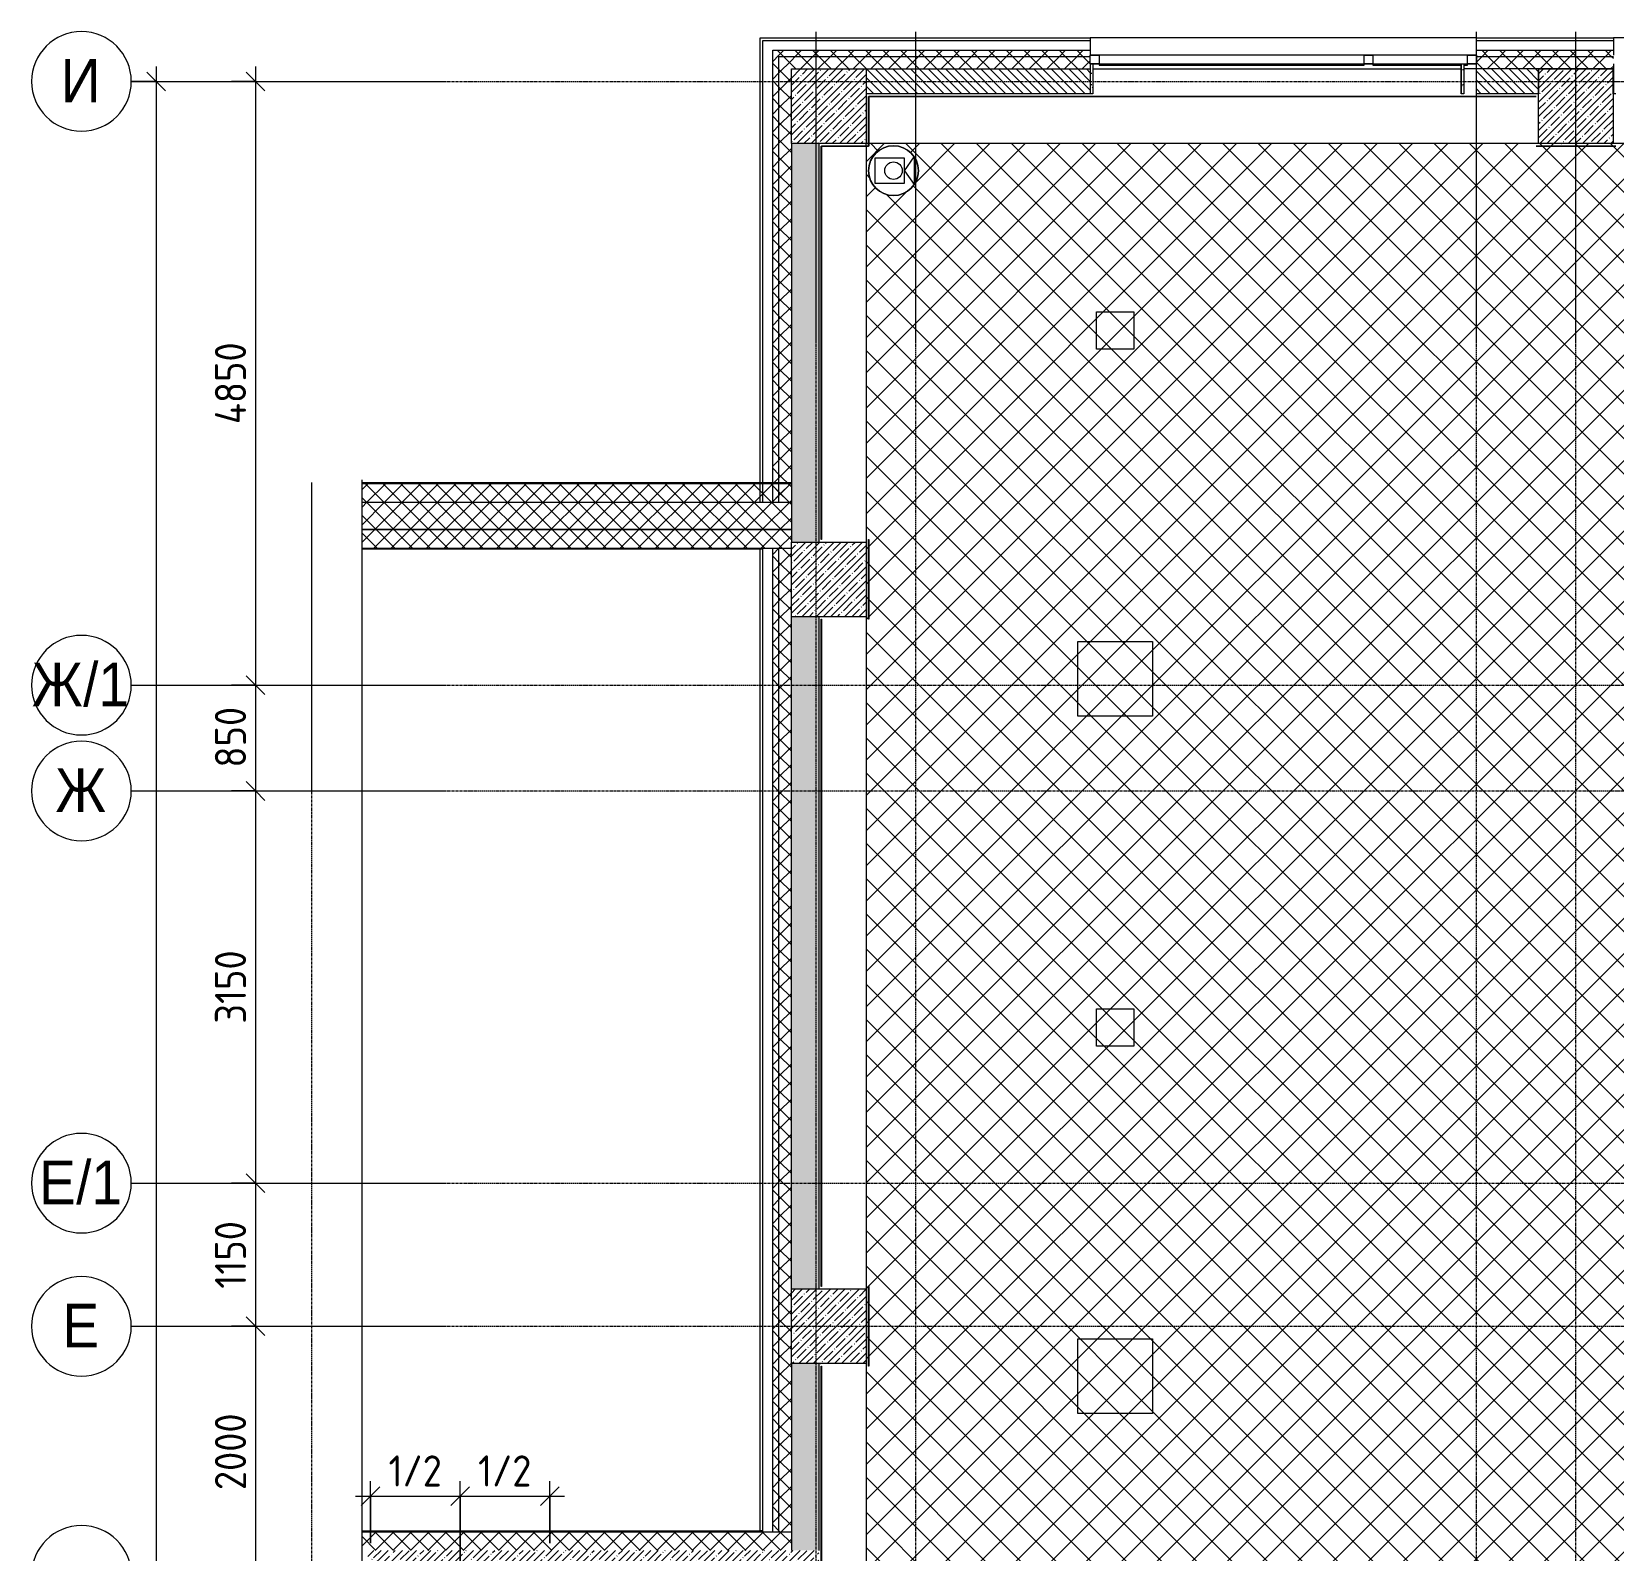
# Model space of a CAD drawing. Header units: millimetres. Extents: x 36059 to 234328, y -8553 to 29000.
# Drawn here: x 36059 to 48760, y 15200 to 27400 of the extents above; entities that cross this region are included whole.
import ezdxf

# ---------------------------------------------------------------- set-up
doc = ezdxf.new("R2010")
doc.units = ezdxf.units.MM
doc.linetypes.add('Осевая', pattern=[31.75, 6.35, -4.7625, 15.875, -4.7625])
for name, color, linetype, lineweight in [('A-ANNO-DIMS', 7, 'Continuous', 9), ('A-ANNO-DIMS-100', 7, 'Continuous', 9), ('A-CLNG-PATT', 7, 'Continuous', 9), ('A-DETL-GENF', 7, 'Continuous', 9), ('A-GLAZ', 7, 'Continuous', 9), ('A-GLAZ-1', 7, 'Continuous', 13), ('A-WALL', 7, 'Continuous', 9), ('I-WALL', 7, 'Continuous', 9), ('S-COLS', 7, 'Continuous', 9), ('Оси', 7, 'Continuous', 9), ('Оси-1', 7, 'Continuous', 20), ('Оси-2', 7, 'Осевая', 9)]:
    doc.layers.add(name, color=color, linetype=linetype, lineweight=lineweight)
for name, color, linetype, lineweight, true_color in [('A-ANNO-NOTE', 1, 'Continuous', 9, 0xff0000), ('A-CLNG-1', 7, 'Continuous', 9, 0xeaeaea), ('A-WALL-1', 7, 'Continuous', 9, 0x3c3c3c), ('A-WALL-2', 7, 'Continuous', 9, 0x535353), ('A-WALL-FNSH-1', 7, 'Continuous', 9, 0x3c3c3c), ('I-WALL-1', 7, 'Continuous', 9, 0x535353), ('Q-SPCQ-3', 7, 'Continuous', 9, 0x008040), ('S-COLS-1', 9, 'Continuous', 9, 0x808080), ('S-COLS-2', 7, 'Continuous', 9, 0x3c3c3c)]:
    doc.layers.add(name, color=color, linetype=linetype, lineweight=lineweight, true_color=true_color)
doc.styles.add('Arial', font='arial.ttf', dxfattribs={"width": 0.9, "height": 350})
doc.styles.add('ISOCPEUR', font='isocpeur.ttf', dxfattribs={"width": 0.9, "height": 250})
doc.dimstyles.new('ISO-2_5_0_9К_БОЛЬШОЙ', dxfattribs={"dimscale": 304.8, "dimtxt": 248.995294, "dimasz": 0.492126, "dimexe": 0.393701, "dimexo": 0.984252, "dimgap": 0, "dimtad": 1, "dimdec": 0, "dimrnd": 10, "dimzin": 0, "dimdsep": 46, "dimtxsty": 'ISOCPEUR', "dimblk1": 'OBLIQUE', "dimblk2": 'OBLIQUE', "dimsah": 1, "dimcen": 0.09, "dimdle": 0.393701, "dimazin": 0, "dimtfac": 1, "dimtdec": 4, "dimtix": 1, "dimtmove": 0, "dimatfit": 3, "dimfxl": 1, "dimtvp": 1, "dimtolj": 1, "dimtzin": 0, "dimarcsym": 2})
doc.dimstyles.new('ISO-2_5_0_9К_БОЛЬШОЙ_2', dxfattribs={"dimscale": 304.8, "dimtxt": 248.995294, "dimasz": 0.492126, "dimexe": 0.393701, "dimexo": 0.984252, "dimgap": 0, "dimtad": 1, "dimdec": 0, "dimrnd": 10, "dimzin": 0, "dimdsep": 46, "dimtxsty": 'ISOCPEUR', "dimblk1": 'OBLIQUE', "dimblk2": 'OBLIQUE', "dimsah": 1, "dimcen": 0.09, "dimdle": 0.393701, "dimazin": 0, "dimtfac": 1, "dimtdec": 4, "dimtix": 1, "dimtmove": 2, "dimatfit": 3, "dimfxl": 1, "dimtvp": 1, "dimtolj": 1, "dimtzin": 0, "dimarcsym": 2})
pattern_1 = [(45, (0, 0), (-70.71068, 70.71068), []), (135, (0, 0), (-70.71068, -70.71068), [])]
pattern_2 = [(45, (0, 0), (-57.02463, 57.02463), []), (45, (57.025, 0), (-57.02463, 57.02463), [100.806, -20.161, 3.353, -16.808])]
pattern_3 = [(0, (0, 0), (121.92, 30.48), [10.058, -81.382, 10.058, -81.382, -487.68]), (0, (0, 0), (121.92, 30.48), [-182.88, 10.058, -172.822, 10.058, -81.382, -213.36]), (0, (0, 0), (121.92, 30.48), [-457.2, 10.058, -50.902, 10.058, -142.342]), (120, (45.72, 15.24), (-87.356454, 90.345817), [10.058, -81.382, 10.058, -81.382, -487.68]), (120, (45.72, 15.24), (-87.356454, 90.345817), [-182.88, 10.058, -172.822, 10.058, -81.382, -213.36]), (120, (45.72, 15.24), (-87.356454, 90.345817), [-457.2, 10.058, -50.902, 10.058, -142.342]), (240, (60.96, 76.2), (-34.563546, -120.825817), [10.058, -81.382, 10.058, -81.382, -487.68]), (240, (60.96, 76.2), (-34.563546, -120.825817), [-182.88, 10.058, -172.822, 10.058, -81.382, -213.36]), (240, (60.96, 76.2), (-34.563546, -120.825817), [-457.2, 10.058, -50.902, 10.058, -142.342])]

# ---------------------------------------------------------------- blocks, each defined once
blk = doc.blocks.new('BSC_Колонна _Прямоугольная - 600х600-V15-Сводный план потолка 3 этажа в осях 12-23')
at = {"layer": 'S-COLS-1'}
h = blk.add_hatch(dxfattribs=at)
h.set_pattern_fill('FP_23', color=256, style=0, pattern_type=2)
h.set_pattern_definition([(45, (-42460, -26800), (-57.02463, 57.02463), []), (45, (-42402.975, -26800), (-57.02463, 57.02463), [100.806, -20.161, 3.353, -16.808])])
h.paths.add_polyline_path([(-300, -300), (300, -300), (300, 300), (-300, 300)])
at = {"layer": 'S-COLS-2'}
for p, q in [((-300, 300), (300, 300)), ((-300, -300), (-300, 300)), ((300, 300), (300, -300)), ((300, -300), (-300, -300))]:
    blk.add_line(p, q, dxfattribs=at)
blk = doc.blocks.new('BSC_Колонна _Прямоугольная - 600х600-V18-Сводный план потолка 3 этажа в осях 12-23')
at = {"layer": 'S-COLS-1'}
h = blk.add_hatch(dxfattribs=at)
h.set_pattern_fill('FP_27', color=256, style=0, pattern_type=2)
h.set_pattern_definition([(45, (-42460, -17000), (-57.02463, 57.02463), []), (45, (-42402.975, -17000), (-57.02463, 57.02463), [100.806, -20.161, 3.353, -16.808])])
h.paths.add_polyline_path([(-300, -300), (300, -300), (300, 300), (-300, 300), (-300, 216)])
at = {"layer": 'S-COLS-2'}
for p, q in [((-300, 300), (300, 300)), ((-300, -300), (-300, 300)), ((300, 300), (300, -300)), ((300, -300), (-300, -300))]:
    blk.add_line(p, q, dxfattribs=at)
blk = doc.blocks.new('BSC_Колонна _Прямоугольная - 600х600-V19-Сводный план потолка 3 этажа в осях 12-23')
at = {"layer": 'S-COLS-1'}
h = blk.add_hatch(dxfattribs=at)
h.set_pattern_fill('FP_28', color=256, style=0, pattern_type=2)
h.set_pattern_definition([(45, (-42460, -23000), (-57.02463, 57.02463), []), (45, (-42402.975, -23000), (-57.02463, 57.02463), [100.806, -20.161, 3.353, -16.808])])
h.paths.add_polyline_path([(-300, -300), (300, -300), (300, 300), (-300, 300)])
at = {"layer": 'S-COLS-2'}
for p, q in [((-300, 300), (300, 300)), ((-300, -300), (-300, 300)), ((300, 300), (300, -300)), ((300, -300), (-300, -300))]:
    blk.add_line(p, q, dxfattribs=at)
blk = doc.blocks.new('120_Окно_СКБ_2Ст - 120_Окно_СКБ_2Ст 3100х2500 _мал_створка слева_ 2-V37-Сводный план потолка 3 этажа в осях 12-23')
at = {"layer": 'A-GLAZ'}
for p, q in [((1550, -5), (-1550, -5)), ((-1550, -75), (1550, -75))]:
    blk.add_line(p, q, dxfattribs=at)
at = {"layer": 'A-GLAZ-1'}
for p, q in [((-1550, -75), (-1550, -5)), ((-1550, -5), (-1480, -5)), ((-1480, -75), (-1550, -75)), ((-1480, -5), (-1480, -75)), ((-1480, -75), (-1480, -85)), ((-1480, -85), (650, -85)), ((-1430, -85), (-1430, -75)), ((600, -85), (600, -75)), ((650, -75), (650, -5)), ((650, -5), (720, -5)), ((720, -75), (650, -75)), ((650, -85), (650, -75)), ((720, -5), (720, -75)), ((720, -75), (720, -85)), ((720, -85), (1430, -85)), ((770, -85), (770, -75)), ((1450, -85), (1480, -85)), ((1480, -75), (1480, -5)), ((1480, -5), (1550, -5)), ((1550, -75), (1480, -75)), ((1480, -85), (1480, -75)), ((1550, -5), (1550, -75))]:
    blk.add_line(p, q, dxfattribs=at)
blk = doc.blocks.new('Видеокамера - Желтый-29703671-Сводный план потолка 3 этажа в осях 12-23')
at = {"layer": 'Q-SPCQ-3'}
for p, q in [((89, 100), (-151, 100)), ((-151, 100), (-151, -100)), ((89, 0), (167, 111)), ((89, -100), (89, 100)), ((89, 0), (167, -111)), ((167, 111), (167, -111)), ((-151, -100), (89, -100))]:
    blk.add_line(p, q, dxfattribs=at)
for radius in [200, 70]:
    blk.add_circle((0, 0), radius, dxfattribs=at)
for start, end in [(0, 180), (180, 360)]:
    blk.add_arc((0, 0), 200, start, end, dxfattribs=at)
blk = doc.blocks.new('DET_L_Линия разрыва - М100-30654842-Сводный план потолка 3 этажа в осях 12-23')
at = {"layer": 'A-DETL-GENF'}
blk.add_line((11740, 0), (0, 0), dxfattribs=at)
blk = doc.blocks.new('Ось сетки - D8-29747960-Сводный план потолка 3 этажа в осях 12-23')
at = {"layer": 'Оси-1'}
for start, end in [(360, 180), (180, 360)]:
    blk.add_arc((0, 0), 4, start, end, dxfattribs=at)
blk = doc.blocks.new('DIMBLOCK13-Сводный план потолка 3 этажа в осях 12-23')
at = {"layer": 'A-ANNO-DIMS-100', "lineweight": 20}
for p, q in [((37858, 27000), (37783, 27075)), ((37858, 27000), (37933, 26925)), ((37858, 22150), (37783, 22225)), ((37858, 22150), (37933, 22075))]:
    blk.add_line(p, q, dxfattribs=at)
at = {"layer": 'A-ANNO-DIMS-100'}
for p, q in [((37858, 27120), (37858, 22150)), ((37664, 27000), (37978, 27000)), ((37858, 27000), (37664, 27000)), ((37664, 22150), (37978, 22150)), ((37858, 22150), (37664, 22150))]:
    blk.add_line(p, q, dxfattribs=at)
at = {"layer": 'A-ANNO-DIMS-100', "color": 0, "insert": (37531, 24247), "char_height": 250, "width": 787.21, "attachment_point": 1, "rotation": 90, "line_spacing_factor": 1.149209, "style": 'ISOCPEUR'}
blk.add_mtext('4850', dxfattribs=at)
blk = doc.blocks.new('_Oblique')
at = {"color": 0, "linetype": 'ByBlock', "lineweight": -2}
blk.add_line((-0.5, -0.5), (0.5, 0.5), dxfattribs=at)
blk = doc.blocks.new('DIMBLOCK14-Сводный план потолка 3 этажа в осях 12-23')
at = {"layer": 'A-ANNO-DIMS-100'}
for p, q in [((37664, 22150), (37978, 22150)), ((37858, 22150), (37664, 22150)), ((37858, 22150), (37858, 21300)), ((37664, 21300), (37978, 21300)), ((37858, 21300), (37664, 21300))]:
    blk.add_line(p, q, dxfattribs=at)
at = {"layer": 'A-ANNO-DIMS-100', "lineweight": 20}
for p, q in [((37858, 22150), (37783, 22225)), ((37858, 22150), (37933, 22075)), ((37858, 21300), (37783, 21375)), ((37858, 21300), (37933, 21225))]:
    blk.add_line(p, q, dxfattribs=at)
at = {"layer": 'A-ANNO-DIMS-100', "color": 0, "insert": (37531, 21488), "char_height": 250, "width": 568.86, "attachment_point": 1, "rotation": 90, "line_spacing_factor": 1.149209, "style": 'ISOCPEUR'}
blk.add_mtext('850', dxfattribs=at)
blk = doc.blocks.new('DIMBLOCK15-Сводный план потолка 3 этажа в осях 12-23')
at = {"layer": 'A-ANNO-DIMS-100', "lineweight": 20}
for p, q in [((37858, 21300), (37783, 21375)), ((37858, 21300), (37933, 21225)), ((37858, 18150), (37783, 18225)), ((37858, 18150), (37933, 18075))]:
    blk.add_line(p, q, dxfattribs=at)
at = {"layer": 'A-ANNO-DIMS-100'}
for p, q in [((37664, 21300), (37978, 21300)), ((37858, 21300), (37664, 21300)), ((37858, 21300), (37858, 18150)), ((37664, 18150), (37978, 18150)), ((37858, 18150), (37664, 18150))]:
    blk.add_line(p, q, dxfattribs=at)
at = {"layer": 'A-ANNO-DIMS-100', "color": 0, "insert": (37531, 19431), "char_height": 250, "width": 706.76, "attachment_point": 1, "rotation": 90, "line_spacing_factor": 1.149209, "style": 'ISOCPEUR'}
blk.add_mtext('3150', dxfattribs=at)
blk = doc.blocks.new('DIMBLOCK16-Сводный план потолка 3 этажа в осях 12-23')
at = {"layer": 'A-ANNO-DIMS-100', "lineweight": 20}
for p, q in [((37858, 18150), (37783, 18225)), ((37858, 18150), (37933, 18075)), ((37858, 17000), (37783, 17075)), ((37858, 17000), (37933, 16925))]:
    blk.add_line(p, q, dxfattribs=at)
at = {"layer": 'A-ANNO-DIMS-100'}
for p, q in [((37664, 18150), (37978, 18150)), ((37858, 18150), (37664, 18150)), ((37858, 18150), (37858, 17000)), ((37664, 17000), (37978, 17000)), ((37858, 17000), (37664, 17000))]:
    blk.add_line(p, q, dxfattribs=at)
at = {"layer": 'A-ANNO-DIMS-100', "color": 0, "insert": (37531, 17302), "char_height": 250, "width": 655.05, "attachment_point": 1, "rotation": 90, "line_spacing_factor": 1.149209, "style": 'ISOCPEUR'}
blk.add_mtext('1150', dxfattribs=at)
blk = doc.blocks.new('DIMBLOCK17-Сводный план потолка 3 этажа в осях 12-23')
at = {"layer": 'A-ANNO-DIMS-100', "lineweight": 20}
for p, q in [((37858, 17000), (37783, 17075)), ((37858, 17000), (37933, 16925)), ((37858, 15000), (37783, 15075)), ((37858, 15000), (37933, 14925))]:
    blk.add_line(p, q, dxfattribs=at)
at = {"layer": 'A-ANNO-DIMS-100'}
for p, q in [((37664, 17000), (37978, 17000)), ((37858, 17000), (37664, 17000)), ((37858, 17000), (37858, 15000)), ((37664, 15000), (37978, 15000)), ((37858, 15000), (37664, 15000))]:
    blk.add_line(p, q, dxfattribs=at)
at = {"layer": 'A-ANNO-DIMS-100', "color": 0, "insert": (37531, 15684), "char_height": 250, "width": 758.48, "attachment_point": 1, "rotation": 90, "line_spacing_factor": 1.149209, "style": 'ISOCPEUR'}
blk.add_mtext('2000', dxfattribs=at)
blk = doc.blocks.new('DIMBLOCK25-Сводный план потолка 3 этажа в осях 12-23')
at = {"layer": 'A-ANNO-DIMS-100', "lineweight": 20}
for p, q in [((37058, 27000), (36983, 27075)), ((37058, 27000), (37133, 26925)), ((37058, 0), (36983, 75)), ((37058, 0), (37133, -75))]:
    blk.add_line(p, q, dxfattribs=at)
at = {"layer": 'A-ANNO-DIMS-100'}
for p, q in [((37058, 27120), (37058, -120)), ((36864, 27000), (37178, 27000)), ((37058, 27000), (36864, 27000)), ((36864, 0), (37178, 0)), ((37058, 0), (36864, 0))]:
    blk.add_line(p, q, dxfattribs=at)
at = {"layer": 'A-ANNO-DIMS-100', "color": 0, "insert": (36731, 13795), "char_height": 250, "width": 948.1, "attachment_point": 1, "rotation": 90, "line_spacing_factor": 1.149209, "style": 'ISOCPEUR'}
blk.add_mtext('27000', dxfattribs=at)
blk = doc.blocks.new('DIMBLOCK51-Сводный план потолка 3 этажа в осях 12-23')
at = {"layer": 'A-ANNO-DIMS-100'}
for p, q in [((38781, 15259), (38781, 15756)), ((39500, 13259), (39500, 15756)), ((38661, 15636), (39500, 15636)), ((38781, 15636), (38781, 15259)), ((39500, 15636), (39500, 13259))]:
    blk.add_line(p, q, dxfattribs=at)
at = {"layer": 'A-ANNO-DIMS-100', "lineweight": 20}
for p, q in [((38781, 15636), (38706, 15561)), ((38781, 15636), (38856, 15711)), ((39500, 15636), (39425, 15561)), ((39500, 15636), (39575, 15711))]:
    blk.add_line(p, q, dxfattribs=at)
at = {"layer": 'A-ANNO-DIMS-100', "color": 0, "insert": (38925, 15963), "char_height": 250, "width": 517.14, "attachment_point": 1, "line_spacing_factor": 1.149209, "style": 'ISOCPEUR'}
blk.add_mtext('1/2', dxfattribs=at)
blk = doc.blocks.new('DIMBLOCK52-Сводный план потолка 3 этажа в осях 12-23')
at = {"layer": 'A-ANNO-DIMS-100'}
for p, q in [((39500, 13259), (39500, 15756)), ((40219, 15259), (40219, 15756)), ((39500, 15636), (40339, 15636)), ((39500, 15636), (39500, 13259)), ((40219, 15636), (40219, 15259))]:
    blk.add_line(p, q, dxfattribs=at)
at = {"layer": 'A-ANNO-DIMS-100', "lineweight": 20}
for p, q in [((39500, 15636), (39425, 15561)), ((39500, 15636), (39575, 15711)), ((40219, 15636), (40144, 15561)), ((40219, 15636), (40294, 15711))]:
    blk.add_line(p, q, dxfattribs=at)
at = {"layer": 'A-ANNO-DIMS-100', "color": 0, "insert": (39644, 15963), "char_height": 250, "width": 517.14, "attachment_point": 1, "line_spacing_factor": 1.149209, "style": 'ISOCPEUR'}
blk.add_mtext('1/2', dxfattribs=at)

msp = doc.modelspace()

# ---------------------------------------------------------------- hatches: boundary and pattern name
at = {"layer": 'A-CLNG-PATT'}
h = msp.add_hatch(dxfattribs=at)
h.set_pattern_fill('FP_69', color=256, style=0, pattern_type=2)
h.set_pattern_definition([(45, (0, 0), (-141.42136, 141.42136), []), (135, (0, 0), (-141.42136, -141.42136), [])])
h.paths.add_polyline_path([(65769.3, 12300), (66160, 12300), (66160, 12471), (66157.7, 12452.1), (66139, 12404.7), (66113.2, 12367.4), (66076, 12334.8), (66034.4, 12313), (65987.6, 12301.5), (65939.4, 12301.5), (65892.6, 12313), (65849.9, 12335.4), (65813.4, 12368), (65786.4, 12407.1), (65769.3, 12452.1), (65763.9, 12503.4), (65769.3, 12547.9), (65786.4, 12592.9), (65813.8, 12632.6), (65849.9, 12664.6), (65892.6, 12687), (65939.4, 12698.5), (65987.6, 12698.5), (66034.4, 12687), (66077.1, 12664.6), (66113.2, 12632.6), (66140.6, 12592.9), (66157.7, 12547.9), (66160, 12529), (66159.4, 26500), (42760, 26500), (42760, 12300), (65763.5, 12300)])
h.paths.add_polyline_path([(61160, 14457), (60960, 14457), (60960, 14657), (61160, 14657)])
h.paths.add_polyline_path([(61960, 14457), (61960, 14657), (62160, 14657), (62160, 14457)])
h.paths.add_polyline_path([(55160, 14457), (54960, 14457), (54960, 14657), (55160, 14657)])
h.paths.add_polyline_path([(53960, 14457), (53960, 14657), (54160, 14657), (54160, 14457)])
h.paths.add_polyline_path([(42955.9, 26084.5), (42909.1, 26096), (42866.4, 26118.4), (42830.3, 26150.4), (42802.9, 26190.1), (42785.8, 26235.1), (42780, 26283), (42785.8, 26330.9), (42802.9, 26375.9), (42830.3, 26415.6), (42866.4, 26447.6), (42909.1, 26470), (42955.9, 26481.5), (43004.1, 26481.5), (43050.9, 26470), (43093.6, 26447.6), (43129.7, 26415.6), (43157.1, 26375.9), (43174.2, 26330.9), (43180, 26283), (43174.2, 26235.1), (43157.1, 26190.1), (43129.7, 26150.4), (43093.6, 26118.4), (43050.9, 26096), (43004.1, 26084.5)])
at = {"layer": 'A-WALL'}
h = msp.add_hatch(dxfattribs=at)
h.set_pattern_fill('FP_20', color=256, style=0, pattern_type=2)
h.set_pattern_definition(pattern_1)
h.paths.add_polyline_path([(42010, 15350), (42060, 15350), (42060, 23249.7), (42010, 23249.7), (42010, 15358)])
h.paths.add_polyline_path([(42010, 23620), (42060, 23620), (42060, 27250), (42010, 27250), (42010, 24372)])
h = msp.add_hatch(dxfattribs=at)
h.set_pattern_fill('FP_20', color=256, style=0, pattern_type=2)
h.set_pattern_definition(pattern_1)
h.paths.add_polyline_path([(84520.7, 27200), (84520.7, 27250), (80350, 27250), (80350, 27200), (83395.3, 27200)])
h.paths.add_polyline_path([(77250, 27200), (77250, 27250), (76350, 27250), (76350, 27200)])
h.paths.add_polyline_path([(74250, 27200), (74250, 27250), (72910, 27250), (72910, 27200), (73204.2, 27200)])
h.paths.add_polyline_path([(70292.4, 27200), (70810, 27200), (70810, 27250), (69610, 27250), (69610, 27200)])
h.paths.add_polyline_path([(67110, 27200), (67110, 27250), (62860, 27250), (62860, 27200), (65924.8, 27200)])
h.paths.add_polyline_path([(61960, 27200), (61960, 27250), (59860, 27250), (59860, 27200), (61557.2, 27200)])
h.paths.add_polyline_path([(58960, 27200), (58960, 27250), (57860, 27250), (57860, 27200)])
h.paths.add_polyline_path([(54760, 27200), (54760, 27250), (53260, 27250), (53260, 27200)])
h.paths.add_polyline_path([(50760, 27200), (50760, 27250), (49660.3, 27250), (49660.3, 27200), (49910.2, 27200)])
h.paths.add_polyline_path([(48760.3, 27200), (48760.3, 27250), (47660, 27250), (47660, 27200)])
h.paths.add_polyline_path([(44560, 27200), (44560, 27250), (42060, 27250), (42060, 27200), (44086.7, 27200)])
h = msp.add_hatch(dxfattribs=at)
h.set_pattern_fill('FP_20', color=256, style=0, pattern_type=2)
h.set_pattern_definition(pattern_1)
h.paths.add_polyline_path([(42160, 15350), (42160, 23249.7), (42060, 23249.7), (42060, 15350)])
h.paths.add_polyline_path([(42060, 23620), (42160, 23620), (42160, 27200), (42060, 27200), (42060, 24372)])
h = msp.add_hatch(dxfattribs=at)
h.set_pattern_fill('FP_20', color=256, style=0, pattern_type=2)
h.set_pattern_definition(pattern_1)
h.paths.add_polyline_path([(84520.7, 27100), (84520.7, 27200), (80350, 27200), (80350, 27100), (83395.3, 27100)])
h.paths.add_polyline_path([(76350, 27100), (77250, 27100), (77250, 27200), (76350, 27200), (76350, 27140)])
h.paths.add_polyline_path([(74250, 27100), (74250, 27200), (72910, 27200), (72910, 27100), (73204.2, 27100)])
h.paths.add_polyline_path([(70810, 27100), (70810, 27200), (69610, 27200), (69610, 27100), (70292.4, 27100)])
h.paths.add_polyline_path([(67110, 27100), (67110, 27200), (62860, 27200), (62860, 27100), (65924.8, 27100)])
h.paths.add_polyline_path([(61960, 27100), (61960, 27200), (59860, 27200), (59860, 27100), (61557.2, 27100)])
h.paths.add_polyline_path([(58960, 27100), (58960, 27200), (57860, 27200), (57860, 27100)])
h.paths.add_polyline_path([(54760, 27100), (54760, 27200), (53260, 27200), (53260, 27100)])
h.paths.add_polyline_path([(50760, 27100), (50760, 27200), (49660.3, 27200), (49660.3, 27100), (49910.2, 27100)])
h.paths.add_polyline_path([(48760.3, 27100), (48760.3, 27200), (47660, 27200), (47660, 27100)])
h.paths.add_polyline_path([(44560, 27100), (44560, 27200), (42160, 27200), (42160, 27100), (44086.7, 27100)])
h = msp.add_hatch(dxfattribs=at)
h.set_pattern_fill('FP_19', color=256, style=0, pattern_type=2)
h.set_pattern_definition([(135, (0, 0), (-35.35534, -35.35534), [])])
h.paths.add_polyline_path([(84200, 26900), (84200, 27100), (81150, 27100), (81150, 26900), (83395.3, 26900)])
h.paths.add_polyline_path([(80350, 26900), (80650, 26900), (80650, 27100), (80350, 27100)])
h.paths.add_polyline_path([(76350, 26900), (76750, 26900), (76750, 27100), (76350, 27100), (76350, 27055.4)])
h.paths.add_polyline_path([(74060, 26900), (74250, 26900), (74250, 27100), (74040, 27100), (74040, 26900)])
h.paths.add_polyline_path([(73540, 26900), (73540, 27100), (72910, 27100), (72910, 26900), (73204.2, 26900)])
h.paths.add_polyline_path([(70292.4, 26900), (70310, 26900), (70310, 27100), (69610, 27100), (69610, 26900)])
h.paths.add_polyline_path([(67110, 26900), (67110, 27100), (66760, 27100), (66760, 26900), (66781, 26900)])
h.paths.add_polyline_path([(65924.8, 26900), (66160, 26900), (66160, 27100), (62860, 27100), (62860, 26900), (64468.9, 26900)])
h.paths.add_polyline_path([(61960, 26900), (61960, 27100), (60760, 27100), (60760, 26900), (61557.2, 26900)])
h.paths.add_polyline_path([(60160, 26900), (60160, 27100), (59860, 27100), (59860, 26900)])
h.paths.add_polyline_path([(58960, 26900), (58960, 27100), (57860, 27100), (57860, 26900)])
h.paths.add_polyline_path([(54160, 26900), (54160, 27100), (53260, 27100), (53260, 26900)])
h.paths.add_polyline_path([(50760, 26900), (50760, 27100), (49660.3, 27100), (49660.3, 26900), (49910.2, 26900)])
h.paths.add_polyline_path([(48760, 26900), (48760.3, 26900), (48760, 27100)])
h.paths.add_polyline_path([(48160, 26900), (48160, 27100), (47660, 27100), (47660, 26900)])
h.paths.add_polyline_path([(44560, 26900), (44560, 27100), (42760, 27100), (42760, 26900), (44086.7, 26900)])
h = msp.add_hatch(dxfattribs=at)
h.set_pattern_fill('FP_20', color=256, style=0, pattern_type=2)
h.set_pattern_definition(pattern_1)
h.paths.add_polyline_path([(42160, 23620), (42160, 23770), (38712.7, 23770), (38712.7, 23620), (41175, 23620)])
h = msp.add_hatch(dxfattribs=at)
h.set_pattern_fill('FP_20', color=256, style=0, pattern_type=2)
h.set_pattern_definition(pattern_1)
h.paths.add_polyline_path([(42160, 15200), (42160, 15350), (38712.7, 15350), (38712.7, 15200), (41175, 15200)])
at = {"layer": 'I-WALL'}
h = msp.add_hatch(dxfattribs=at)
h.set_pattern_fill('FP_65', color=256, style=0, pattern_type=2)
h.set_pattern_definition(pattern_3)
h.paths.add_polyline_path([(44580, 26900), (44580, 27140), (44560, 27140), (44560, 26900)])
h = msp.add_hatch(dxfattribs=at)
h.set_pattern_fill('FP_65', color=256, style=0, pattern_type=2)
h.set_pattern_definition(pattern_3)
h.paths.add_polyline_path([(47560, 26900), (47560, 27140), (47540, 27140), (47540, 26900)])
h = msp.add_hatch(dxfattribs=at)
h.set_pattern_fill('FP_17', color=256, style=0, pattern_type=2)
h.set_pattern_definition(pattern_2)
h.paths.add_polyline_path([(42160, 15200), (42380, 15200), (42380, 16700), (42160, 16700)])
h.paths.add_polyline_path([(42160, 17300), (42380, 17300), (42380, 22700), (42160, 22700), (42160, 20794.2)])
h.paths.add_polyline_path([(42160, 23300), (42380, 23300), (42380, 26500), (42160, 26500), (42160, 24372)])
h = msp.add_hatch(dxfattribs=at)
h.set_pattern_fill('FP_20', color=256, style=0, pattern_type=2)
h.set_pattern_definition(pattern_1)
h.paths.add_polyline_path([(42010, 23400), (42160, 23400), (42160, 23620), (38712.7, 23620), (38712.7, 23400), (41930, 23400)])
h = msp.add_hatch(dxfattribs=at)
h.set_pattern_fill('FP_20', color=256, style=0, pattern_type=2)
h.set_pattern_definition(pattern_1)
h.paths.add_polyline_path([(42160, 23249.7), (42160, 23399.7), (38712.7, 23399.7), (38712.7, 23249.7), (42060, 23249.7)])
h = msp.add_hatch(dxfattribs=at)
h.set_pattern_fill('FP_17', color=256, style=0, pattern_type=2)
h.set_pattern_definition(pattern_2)
h.paths.add_polyline_path([(42380, 14980), (42380, 15200), (38760, 15200), (38760, 14980), (41175, 14980)])
at = {"layer": 'S-COLS-1'}
h = msp.add_hatch(dxfattribs=at)
h.set_pattern_fill('FP_17', color=256, style=0, pattern_type=2)
h.set_pattern_definition(pattern_2)
h.paths.add_polyline_path([(48160, 26500), (48760, 26500), (48760, 27100), (48160, 27100), (48160, 26900)])

# ---------------------------------------------------------------- linework, layer by layer
at = {"layer": 'A-ANNO-NOTE'}
for p, q in [((44610, 25150), (44910, 25150)), ((44610, 24850), (44610, 25150)), ((44910, 25150), (44910, 24850)), ((44910, 24850), (44610, 24850)), ((44460, 22500), (45060, 22500)), ((44460, 21900), (44460, 22500)), ((45060, 22500), (45060, 21900)), ((45060, 21900), (44460, 21900)), ((44610, 19550), (44910, 19550)), ((44610, 19250), (44610, 19550)), ((44910, 19550), (44910, 19250)), ((44910, 19250), (44610, 19250)), ((44460, 16900), (45060, 16900)), ((44460, 16300), (44460, 16900)), ((45060, 16900), (45060, 16300)), ((45060, 16300), (44460, 16300))]:
    msp.add_line(p, q, dxfattribs=at)
at = {"layer": 'A-CLNG-1'}
for p, q in [((42780, 26500), (42760, 26500)), ((42760, 26479), (42760, 12321)), ((66160, 26500), (42781, 26500))]:
    msp.add_line(p, q, dxfattribs=at)
at = {"layer": 'A-WALL'}
for p, q in [((41930, 27330), (44560, 27330)), ((41930, 23620), (41930, 27330)), ((47660, 27330), (48760.3, 27330)), ((42010, 27250), (44560, 27250)), ((42010, 23620), (42010, 27250)), ((42060, 23620), (42060, 27200)), ((42060, 27200), (44560, 27200)), ((47660, 27250), (48760.3, 27250)), ((47660, 27200), (48760.3, 27200)), ((48160, 27100), (48160, 26900)), ((48760, 26900), (48760, 27100)), ((38712.7, 23773), (42160, 23773)), ((38712.7, 23770), (42160, 23770)), ((38712.7, 23249.7), (42160, 23249.7)), ((38712.7, 23244.7), (41930, 23244.7)), ((41930, 15350), (41930, 23249.7)), ((42010, 15350), (42010, 23249.7)), ((42060, 15350), (42060, 23249.7)), ((41930, 23242.7), (41910, 23242.7)), ((38712.7, 15353), (41930, 15353)), ((38712.7, 15350), (42160, 15350)), ((41930, 15358), (41910, 15358))]:
    msp.add_line(p, q, dxfattribs=at)
at = {"layer": 'A-WALL-1'}
for p, q in [((44560, 27330), (44560, 27210)), ((47660, 27210), (47660, 27330)), ((48760.3, 27330), (48760.3, 27210)), ((42760, 27100), (44560, 27100)), ((44560, 27140), (44560, 26900)), ((44580, 27140), (44580, 26900)), ((47540, 26900), (47540, 27140)), ((47560, 27140), (47560, 26900)), ((47660, 26900), (47660, 27140)), ((48760.3, 27100), (47660, 27100)), ((48760.3, 27140), (48760.3, 26900)), ((44580, 26900), (42760, 26900)), ((47560, 26900), (47540, 26900)), ((48160, 26900), (47660, 26900)), ((48780.3, 26900), (48760, 26900)), ((42160, 26500), (42160, 23300)), ((42380, 26500), (42380, 23300)), ((42160, 23770), (42160, 23620)), ((38712.7, 23620), (42160, 23620)), ((42160, 23400), (38712.7, 23400)), ((38712.7, 23399.7), (42160, 23399.7)), ((42160, 17300), (42160, 22700)), ((42380, 22700), (42380, 17300)), ((42160, 16700), (42160, 15200)), ((42380, 16700), (42380, 15200))]:
    msp.add_line(p, q, dxfattribs=at)
at = {"layer": 'A-WALL-2'}
for p, q in [((47660, 27350), (44560, 27350)), ((49660.3, 27350), (48760.3, 27350)), ((44580, 27100), (47540, 27100))]:
    msp.add_line(p, q, dxfattribs=at)
at = {"layer": 'A-WALL-FNSH-1'}
for p, q in [((41910, 27350), (44560, 27350)), ((41910, 23620), (41910, 27350)), ((44560, 27350), (44560, 27330)), ((47660, 27330), (47660, 27350)), ((47660, 27350), (48760.3, 27350)), ((48760.3, 27350), (48760.3, 27330)), ((44581, 27140), (44581, 26900)), ((47539, 26900), (47539, 27140)), ((42780, 26480), (42780, 26880)), ((42780, 26880), (44560, 26880)), ((42781, 26879), (42781, 26479)), ((44560, 26879), (42781, 26879)), ((44560, 26880), (44560, 26879)), ((44581, 26900), (44580, 26900)), ((47540, 26900), (47539, 26900)), ((47660, 26879), (47660, 26880)), ((47660, 26880), (48140, 26880)), ((48140, 26879), (47660, 26879)), ((48140, 26880), (48140, 26879)), ((42400, 23320), (42400, 26480)), ((42400, 26480), (42780, 26480)), ((42401, 26479), (42401, 23320)), ((42781, 26479), (42401, 26479)), ((48140, 26479), (48140, 26480)), ((48140, 26480), (48780.3, 26480)), ((48781.3, 26479), (48140, 26479)), ((38712.7, 23778), (42160, 23778)), ((42160, 23778), (42160, 23770)), ((41910, 23399.7), (41910, 23400)), ((42401, 23320), (42400, 23320)), ((42780, 22680), (42780, 23321)), ((42780, 23321), (42781, 23321)), ((42781, 23321), (42781, 22680)), ((41910, 23242.7), (38712.7, 23242.7)), ((41910, 15358), (41910, 23242.7)), ((42400, 17321), (42400, 22680)), ((42400, 22680), (42401, 22680)), ((42401, 22680), (42401, 17321)), ((42781, 22680), (42780, 22680)), ((42401, 17321), (42400, 17321)), ((42780, 16680), (42780, 17321)), ((42780, 17321), (42781, 17321)), ((42781, 17321), (42781, 16680)), ((42400, 12320), (42400, 16680)), ((42400, 16680), (42401, 16680)), ((42401, 16680), (42401, 12321)), ((42781, 16680), (42780, 16680)), ((38712.7, 15358), (41910, 15358))]:
    msp.add_line(p, q, dxfattribs=at)
at = {"layer": 'I-WALL-1'}
for p, q in [((47660, 27100), (47560, 27100)), ((47660, 26880), (44560, 26880)), ((44560, 26879), (47660, 26879)), ((42760, 26480), (42760, 26500))]:
    msp.add_line(p, q, dxfattribs=at)
at = {"layer": 'S-COLS'}
for p, q in [((48160, 26900), (48160, 27100)), ((48760, 27100), (48760, 26900))]:
    msp.add_line(p, q, dxfattribs=at)
at = {"layer": 'S-COLS-2'}
for p, q in [((48160, 27100), (48760, 27100)), ((48160, 26500), (48160, 26900)), ((48760, 26900), (48760, 26500)), ((48760, 26500), (48160, 26500))]:
    msp.add_line(p, q, dxfattribs=at)
at = {"layer": 'Оси'}
for p, q in [((42360, 24898.1), (42360, 27398.1)), ((43160, 24898.1), (43160, 27398.1)), ((47660, 24898.1), (47660, 27398.1)), ((48460, 24898.1), (48460, 27398.1)), ((36859.2, 27000), (39359.2, 27000)), ((38310, 21277.7), (38310, 23777.7)), ((36859.2, 22150), (39359.2, 22150)), ((36859.2, 21300), (39359.2, 21300)), ((36859.2, 18150), (39359.2, 18150)), ((36859.2, 17000), (39359.2, 17000))]:
    msp.add_line(p, q, dxfattribs=at)
at = {"layer": 'Оси-2'}
for p, q in [((39359.2, 27000), (82200, 27000)), ((42360, 593.7), (42360, 24898.1)), ((43160, 593.7), (43160, 24898.1)), ((47660, 593.7), (47660, 24898.1)), ((48460, 593.7), (48460, 24898.1)), ((39359.2, 22150), (82200, 22150)), ((38310, 593.7), (38310, 21277.7)), ((39359.2, 21300), (82200, 21300)), ((39359.2, 18150), (82200, 18150)), ((39359.2, 17000), (82200, 17000))]:
    msp.add_line(p, q, dxfattribs=at)

# ---------------------------------------------------------------- block references
at = {"layer": 'A-DETL-GENF', "rotation": 270.0000000000003}
msp.add_blockref('DET_L_Линия разрыва - М100-30654842-Сводный план потолка 3 этажа в осях 12-23', (38712.7, 23799.7), dxfattribs=at)
at = {"layer": 'A-GLAZ'}
msp.add_blockref('120_Окно_СКБ_2Ст - 120_Окно_СКБ_2Ст 3100х2500 _мал_створка слева_ 2-V37-Сводный план потолка 3 этажа в осях 12-23', (46110, 27215), dxfattribs=at)
at = {"layer": 'Q-SPCQ-3'}
msp.add_blockref('Видеокамера - Желтый-29703671-Сводный план потолка 3 этажа в осях 12-23', (42980, 26283), dxfattribs=at)
at = {"layer": 'S-COLS'}
for name, p in [('BSC_Колонна _Прямоугольная - 600х600-V15-Сводный план потолка 3 этажа в осях 12-23', (42460, 26800)), ('BSC_Колонна _Прямоугольная - 600х600-V19-Сводный план потолка 3 этажа в осях 12-23', (42460, 23000)), ('BSC_Колонна _Прямоугольная - 600х600-V18-Сводный план потолка 3 этажа в осях 12-23', (42460, 17000))]:
    msp.add_blockref(name, p, dxfattribs=at)
at = {"layer": 'Оси-1', "xscale": 99.99999999999993, "yscale": 99.99999999999993, "zscale": 99.99999999999993, "rotation": 269.9999999999994}
for p in [(36459.2, 27000), (36459.2, 22150), (36459.2, 21300), (36459.2, 18150), (36459.2, 17000), (36459.2, 15000)]:
    msp.add_blockref('Ось сетки - D8-29747960-Сводный план потолка 3 этажа в осях 12-23', p, dxfattribs=at)

# ---------------------------------------------------------------- texts
at = {"layer": 'Оси', "char_height": 350, "attachment_point": 1, "style": 'Arial'}
for s, insert, width in [('\\fArial|b0|i0|c204|p34|;\\W.9;И', (36294.7, 27181), 389.62), ('\\fArial|b0|i0|c204|p34|;\\W.9;Ж', (36062.5, 22331), 497.848), ('/1', (36473.3, 22331), 454.557), ('\\fArial|b0|i0|c204|p34|;\\W.9;Ж', (36250.2, 21481), 497.848), ('\\fArial|b0|i0|c204|p34|;\\W.9;Е', (36119.2, 18331), 360.759), ('/1', (36416.9, 18331), 454.557), ('\\fArial|b0|i0|c204|p34|;\\W.9;Е', (36306.4, 17181), 360.759)]:
    msp.add_mtext(s, dxfattribs=dict(at, insert=insert, width=width))

# ---------------------------------------------------------------- dimensions: what is measured, and where the dimension line sits
at = {"layer": 'A-ANNO-DIMS'}
dim = msp.add_linear_dim(base=(37057.5, 0), p1=(37163.6, 27000), p2=(37163.6, 0), angle=90, dimstyle='ISO-2_5_0_9К_БОЛЬШОЙ_2', override={"dimpost": '<>', "dimfxl": 26999.999823}, dxfattribs=at)
dim.commit()
dim.dimension.update_dxf_attribs({"geometry": 'DIMBLOCK25-Сводный план потолка 3 этажа в осях 12-23', "text_midpoint": (36897.6, 14269.3), "dimtype": 160, "text_rotation": 90})
for base, p1, p2, override, picture, middle in [((37857.5, 22150), (37963.6, 27000), (37963.6, 22150), {"dimpost": '<>', "dimfxl": 4849.999753}, 'DIMBLOCK13-Сводный план потолка 3 этажа в осях 12-23', (37732.5, 24575)), ((37857.5, 21300), (37963.6, 22150), (37963.6, 21300), {"dimpost": '<>', "dimfxl": 850}, 'DIMBLOCK14-Сводный план потолка 3 этажа в осях 12-23', (37732.5, 21725)), ((37857.5, 18150), (37963.6, 21300), (37963.6, 18150), {"dimpost": '<>', "dimfxl": 3150}, 'DIMBLOCK15-Сводный план потолка 3 этажа в осях 12-23', (37732.5, 19725)), ((37857.5, 17000), (37963.6, 18150), (37963.6, 17000), {"dimpost": '<>', "dimfxl": 1150}, 'DIMBLOCK16-Сводный план потолка 3 этажа в осях 12-23', (37732.5, 17575)), ((37857.5, 15000), (37963.6, 17000), (37963.6, 15000), {"dimpost": '<>', "dimfxl": 2000.000075}, 'DIMBLOCK17-Сводный план потолка 3 этажа в осях 12-23', (37732.5, 16000))]:
    dim = msp.add_linear_dim(base=base, p1=p1, p2=p2, angle=90, dimstyle='ISO-2_5_0_9К_БОЛЬШОЙ', override=override, dxfattribs=at)
    dim.commit()
    dim.dimension.update_dxf_attribs({"geometry": picture, "text_midpoint": middle})
for base, p1, p2, picture, middle in [((39500, 15636.3), (38781, 14959), (39500, 12959.5), 'DIMBLOCK51-Сводный план потолка 3 этажа в осях 12-23', (39140.5, 15761.3)), ((40219, 15636.3), (39500, 12959.5), (40219, 14959), 'DIMBLOCK52-Сводный план потолка 3 этажа в осях 12-23', (39859.5, 15761.3))]:
    dim = msp.add_linear_dim(base=base, p1=p1, p2=p2, text='1/2', dimstyle='ISO-2_5_0_9К_БОЛЬШОЙ', override={"dimpost": '<>', "dimfxl": 2124.843817}, dxfattribs=at)
    dim.commit()
    dim.dimension.update_dxf_attribs({"geometry": picture, "text_midpoint": middle})

doc.saveas('drawing.dxf')
